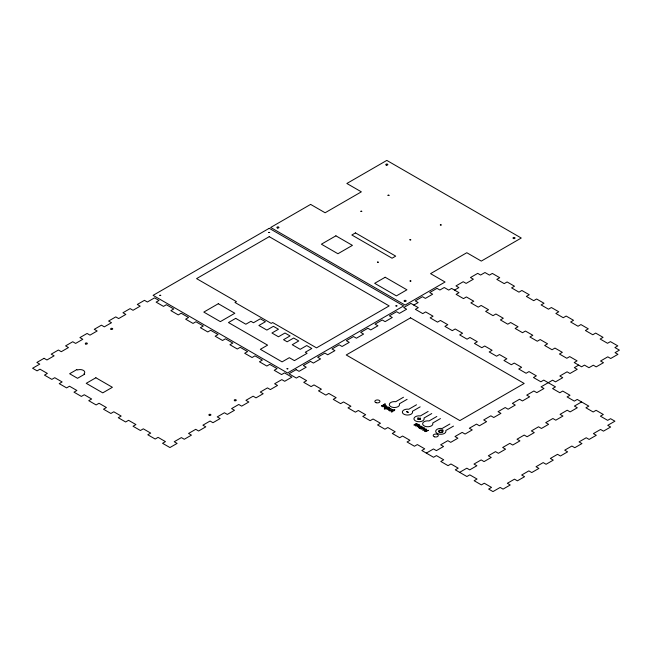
<?xml version="1.0" encoding="UTF-8"?>
<svg xmlns="http://www.w3.org/2000/svg" width="652" height="652" viewBox="0 0 652 652"><rect width="100%" height="100%" fill="white"/><g stroke="black" fill="none" stroke-linecap="round" stroke-linejoin="round"><path stroke-width="0.98" d="M386.074 406.498L384.142 407.671L384.582 407.924C388.07 407.345 386.204 405.414 385.495 405.43L382.488 406.709L384.338 406.147A1.451 0.839 0 0 1 385.202 405.837L386.098 406.269M424.428 428.82L422.529 429.961L422.961 430.214C426.432 429.652 424.607 427.704 423.882 427.72L420.866 429.008L422.716 428.437M418.918 425.577L416.962 426.75L419.187 425.968M391.95 411.51L394.427 410.581L393.987 410.328L394.9 409.806L393.221 409.888L391.689 411.151A3.187 1.842 0 0 0 391.233 411.453M413.808 305.079L418.152 302.569L415.259 300.898L422.504 296.709L425.397 298.388L432.651 294.199L429.749 292.528L436.995 288.339L439.896 290.018L444.248 287.508L448.723 290.091L451.624 288.42L459.008 292.683L456.107 294.354L463.49 298.616L466.384 296.945L473.768 301.208L470.866 302.878L478.25 307.141L481.152 305.462L488.527 309.724L485.634 311.395L493.01 315.658L495.911 313.987L503.287 318.249L500.394 319.92L507.769 324.183L510.671 322.512L518.055 326.774L515.153 328.445L522.537 332.707L525.431 331.037L532.814 335.291L529.913 336.97L537.297 341.224L540.19 339.553L547.574 343.816L544.681 345.487L552.057 349.749L554.95 348.078L562.334 352.341L559.44 354.012L566.816 358.274L569.718 356.603L577.093 360.858L574.2 362.536L581.584 366.799L584.477 365.12L588.96 367.712L593.312 365.202L596.205 366.872L603.459 362.691L600.557 361.012L607.803 356.831L610.704 358.502L617.949 354.321L615.048 352.65L619.4 350.132L614.917 347.549L617.819 345.878L610.435 341.615L607.534 343.286L600.158 339.024L603.051 337.353L595.675 333.09L592.774 334.761L585.398 330.507L588.291 328.828L580.916 324.566L578.014 326.244L570.63 321.982L573.532 320.311L566.156 316.049L563.255 317.72L555.871 313.457L558.772 311.786L551.388 307.524L548.487 309.195L541.111 304.932L544.012 303.262L536.629 298.999L533.727 300.678L526.351 296.415L529.253 294.737L521.869 290.482L518.968 292.153L511.584 287.891L514.485 286.22L507.109 281.957L504.208 283.628L496.824 279.366L499.725 277.695L492.341 273.433L489.44 275.103L484.966 272.52L480.614 275.03L477.72 273.359L470.467 277.54L473.368 279.211L466.123 283.4L463.222 281.729L455.976 285.91L458.869 287.581L454.526 290.091M403.482 397.239L395.748 401.697A5.126 2.958 0 0 0 389.317 404.297A5.126 2.958 0 0 0 394.867 407.508A5.126 2.958 0 0 0 399.374 403.792L407.101 399.326M416.522 404.77L408.796 409.236A5.126 2.958 0 0 0 402.357 411.836A5.126 2.958 0 0 0 407.916 415.039A5.126 2.958 0 0 0 412.414 411.322L420.149 406.856M428.119 411.461L420.385 415.927A5.126 2.958 0 0 0 413.955 418.527A5.126 2.958 0 0 0 419.505 421.73A5.126 2.958 0 0 0 424.012 418.022L431.746 413.555M416.481 423.906L416.481 423.45L413.865 424.965L414.297 425.218C415.658 423.156 419.896 424.566 415.414 425.854L417.932 425.022L418.91 425.291M436.816 416.481L429.081 420.947A5.126 2.958 0 0 0 422.651 423.547A5.126 2.958 0 0 0 428.201 426.75A5.126 2.958 0 0 0 432.708 423.042L440.442 418.576M449.864 424.012L442.129 428.478A5.126 2.958 0 0 0 435.699 431.078A5.126 2.958 0 0 0 441.249 434.281A5.126 2.958 0 0 0 445.756 430.573L453.482 426.106M426.31 453.091L433.482 448.951L436.384 450.63L443.556 446.49L440.654 444.811L447.826 440.671L450.719 442.349L457.9 438.201L454.998 436.53L462.17 432.39L465.072 434.061L472.244 429.921L469.342 428.25L476.514 424.11L479.416 425.78L486.588 421.64L483.686 419.961L490.858 415.821L493.76 417.5L500.932 413.36L498.038 411.681L505.202 407.541L508.104 409.22L515.276 405.071L512.382 403.401L519.554 399.26L522.448 400.931L529.628 396.791L526.726 395.12L533.898 390.98L536.8 392.651L543.972 388.51L541.07 386.84L552.594 380.181L555.488 381.86L562.733 377.679L559.84 376L567.085 371.819L569.987 373.49L577.232 369.309L574.331 367.63L578.683 365.12M459.644 472.341L466.816 468.201L469.717 469.872L476.889 465.732L473.988 464.061L481.16 459.921L484.061 461.592L491.233 457.451L488.332 455.781L495.512 451.632L498.405 453.311L505.577 449.171L502.684 447.492L509.848 443.352L512.749 445.031L519.921 440.882L517.028 439.212L524.2 435.071L527.093 436.742L534.273 432.602L531.372 430.931L538.544 426.791L541.445 428.462L548.617 424.322L545.716 422.651L552.888 418.511L555.789 420.181L562.961 416.041L560.06 414.362L567.232 410.222L570.133 411.901L577.305 407.753L574.404 406.082L581.576 401.942M392.162 411.852L391.868 412.129A1.312 0.758 0 0 1 391.176 411.714M421.518 427.997L419.538 426.848A1.222 0.701 0 0 0 419.269 427.753A1.222 0.701 0 0 0 420.817 428.014M424.485 428.568L423.645 428.168A1.451 0.839 0 0 0 422.757 428.454M421.151 428.274A1.858 1.076 0 0 1 418.625 427.256A1.858 1.076 0 0 1 421.2 426.278A1.858 1.076 0 0 1 421.803 428.022M416.514 423.955A1.214 0.701 0 0 1 417.728 424.118A1.214 0.701 0 0 1 418.054 424.811M417.981 424.802A1.402 0.815 0 0 1 419.277 424.982M419.366 424.941A1.296 0.75 0 0 1 419.236 426.009M389.13 409.994L390.181 410.475L392.789 409.635L389.774 410.923C389.171 410.939 387.141 409.024 390.695 408.429L391.127 408.674L389.521 409.611A2.82 1.63 0 0 0 389.211 409.815L389.146 409.929M424.721 430.67L425.764 431.159L428.372 430.32L425.365 431.6C424.697 431.632 422.789 429.684 426.278 429.106L426.718 429.358L425.112 430.287A2.82 1.63 0 0 0 424.802 430.491L424.737 430.605M388.951 407.989C386.261 410.899 385.992 406.074 388.951 408.022M389.529 408.038C388.885 410.344 385.674 407.981 384.688 409.146L384.256 408.894L387.875 406.799L389.529 408.038M159.821 295.332L160.84 295.372L159.83 295.291M268.714 232.462L269.732 232.487L268.714 232.446M287.01 368.763L288.037 368.787L287.019 368.739M360.882 211.281L361.901 211.321L360.89 211.24M377.418 262.169L378.445 262.21L377.435 262.128M387.981 195.258L389.008 195.274L387.981 195.258M395.903 305.894L396.929 305.918L395.903 305.894M409.872 239.814L410.89 239.863L409.88 239.773M410.035 281.004L411.062 281.02L410.035 280.979M440.328 224.932L441.347 224.973L440.336 224.891M44.043 358.307L36.879 362.447L39.772 364.118L32.6 368.258L37.082 370.849L39.984 369.179L47.36 373.433L44.466 375.112L51.842 379.374L54.744 377.695L62.127 381.958L59.226 383.637L66.602 387.891L69.503 386.22L76.887 390.483L73.986 392.154L81.37 396.416L84.263 394.745L91.647 399.008L88.745 400.678L96.129 404.941L99.031 403.262L106.406 407.524L103.513 409.203L110.889 413.466L113.79 411.787L121.166 416.049L118.273 417.72L125.649 421.983L128.55 420.312L135.934 424.574L133.032 426.245L140.416 430.507L143.31 428.829L150.694 433.091L147.792 434.77L155.176 439.032L158.077 437.353L165.453 441.616L162.56 443.295L169.936 447.549L177.108 443.409L174.214 441.738L181.386 437.598L184.28 439.269L191.452 435.128L188.558 433.458L195.73 429.318L198.624 430.988L205.796 426.848L202.902 425.177L210.074 421.029L212.968 422.708L220.14 418.56L217.246 416.889L224.418 412.749L227.32 414.419L234.492 410.279L231.59 408.608L238.762 404.468L241.664 406.139L248.836 401.999L245.934 400.328L253.115 396.188L256.008 397.859L263.18 393.718L260.278 392.048L267.459 387.899L270.352 389.578L277.524 385.438L274.631 383.759L281.803 379.619L284.696 381.29L291.868 377.149L284.492 372.895L281.591 374.566L274.215 370.303L277.108 368.633L269.732 364.37L266.831 366.041L259.447 361.778L262.348 360.108L254.965 355.845L252.071 357.516L244.687 353.262L247.589 351.583L240.205 347.32L237.304 348.999L229.928 344.737L232.829 343.066L225.445 338.804L222.544 340.474L215.168 336.212L218.061 334.541L210.686 330.279L207.784 331.95L200.4 327.695L203.302 326.016L195.918 321.754L193.025 323.433L185.641 319.17L188.542 317.491L181.158 313.237L178.265 314.908L170.881 310.645L173.782 308.975L166.399 304.712L163.497 306.383L156.121 302.12L159.015 300.45L154.532 297.866L147.36 302.006L144.467 300.327L137.295 304.468L140.188 306.147L133.016 310.287L130.123 308.608L122.943 312.756L125.844 314.427L118.672 318.567L115.771 316.896L108.599 321.037L111.5 322.707L104.328 326.848L101.427 325.177L94.255 329.317L97.156 330.988L89.984 335.136L87.083 333.457L79.911 337.597L82.804 339.276L75.64 343.417L72.739 341.738L65.567 345.886L68.46 347.557L61.288 351.697L58.395 350.026L51.215 354.166L54.116 355.837L46.944 359.977L44.043 358.307M269.227 228.298L153.09 295.348L287.524 372.968L403.661 305.918L269.227 228.298M310.621 204.402L270.67 227.466L405.112 305.079L445.063 282.014L430.564 273.644L466.799 252.723L481.298 261.093L521.25 238.029L386.807 160.408L346.864 183.481L361.355 191.843L325.12 212.764L310.621 204.402M269.227 236.668L196.57 278.616L236.431 301.632L234.981 302.463L271.216 323.384L272.666 322.553L316.513 347.866L389.162 305.918L269.227 236.668M76.806 369.602L69.634 373.743L77.531 378.307L84.711 374.158L84.018 373.767A4.727 2.73 0 0 0 83.366 370.377A4.727 2.73 0 0 0 77.498 369.994L76.806 369.602M218.314 303.718L203.815 312.088L220.343 321.632L234.834 313.262L218.314 303.718M335.902 235.828L321.403 244.198L337.932 253.742L352.422 245.372L335.902 235.828M95.868 377.761L86.227 383.327L102.755 392.863L112.397 387.296L95.868 377.761M355.462 232.903L351.844 234.997L392.064 258.216L395.691 256.122L355.462 232.903M235.706 318.363L228.461 322.553L267.589 345.144L260.344 349.325L282.088 361.876L289.333 357.695L294.411 360.621L307.092 353.302L305.283 352.259L311.803 348.494L306.725 345.56L300.205 349.325L292.235 344.729L298.755 340.963L293.685 338.029L287.157 341.795L283.538 339.7L290.058 335.935L284.989 333.009L278.461 336.774L271.941 333.009L278.461 329.244L273.392 326.318L266.872 330.083L258.893 325.478L265.421 321.713L260.344 318.787L253.457 322.756L250.922 321.297L245.853 324.223L235.706 318.363M385.177 277.255L374.672 283.318L396.416 295.878L406.921 289.806L385.177 277.255M296.147 369.66L288.975 373.808L296.35 378.062L299.252 376.391L306.627 380.654L303.734 382.325L311.11 386.587L314.011 384.916L321.395 389.179L318.494 390.85L325.878 395.112L328.771 393.433L336.155 397.696L333.253 399.374L340.637 403.637L343.539 401.958L350.915 406.22L348.013 407.891L355.397 412.154L358.298 410.483L365.674 414.745L362.781 416.416L370.157 420.679L373.058 419.008L380.442 423.262L377.541 424.941L384.924 429.203L387.818 427.525L395.202 431.787L392.3 433.466L399.684 437.72L402.577 436.049L409.961 440.312L407.06 441.983L414.444 446.245L417.345 444.574L424.721 448.837L421.828 450.508L433.556 457.28L436.449 455.601L443.702 459.79L440.801 461.461L448.046 465.65L450.948 463.971L458.193 468.16L455.292 469.831L466.889 476.522L469.79 474.852L477.036 479.033L474.134 480.711L481.38 484.892L484.281 483.222L491.526 487.403L488.633 489.073L492.977 491.592L500.157 487.443L503.051 489.122L510.223 484.982L507.329 483.303L514.501 479.163L517.403 480.834L524.567 476.693L521.673 475.023L528.845 470.883L531.747 472.553L538.919 468.413L536.017 466.742L543.189 462.602L546.091 464.273L553.263 460.133L550.361 458.462L557.533 454.322L560.435 455.992L567.607 451.852L564.705 450.173L571.877 446.033L574.779 447.712L581.951 443.572L579.049 441.893L586.221 437.753L589.123 439.424L596.295 435.283L593.401 433.613L600.573 429.472L603.467 431.143L610.647 427.003L607.745 425.332L614.917 421.192L610.565 418.682L607.664 420.353L600.419 416.163L603.32 414.493L596.075 410.312L593.173 411.982L585.928 407.802L588.821 406.123L577.232 399.431L574.331 401.102L567.085 396.921L569.987 395.251L562.733 391.061L559.84 392.74L552.586 388.551L555.488 386.88L543.76 380.108L540.858 381.779L533.483 377.524L536.376 375.845L529 371.583L526.099 373.262L518.715 368.999L521.616 367.32L514.241 363.066L511.339 364.737L503.955 360.474L506.857 358.804L499.473 354.541L496.579 356.212L489.196 351.95L492.097 350.279L484.713 346.016L481.812 347.695L474.436 343.433L477.329 341.754L469.953 337.491L467.052 339.17L459.676 334.908L462.57 333.237L455.194 328.975L452.292 330.645L444.908 326.383L447.81 324.712L440.426 320.45L437.533 322.121L430.149 317.866L433.05 316.187L425.666 311.925L422.765 313.604L415.389 309.341L418.291 307.662L410.907 303.408L403.735 307.548L406.636 309.219L399.456 313.359L396.563 311.689L389.391 315.829L392.284 317.5L385.112 321.64L382.219 319.969L375.047 324.109L377.94 325.78L370.768 329.928L367.875 328.249L360.703 332.39L363.596 334.068L356.424 338.209L353.523 336.538L346.351 340.678L349.252 342.349L342.08 346.489L339.179 344.818L332.007 348.959L334.908 350.629L327.728 354.769L324.835 353.099L317.663 357.239L320.564 358.91L313.384 363.058L310.491 361.379L303.319 365.519L306.212 367.198L299.04 371.338L296.147 369.66M410.548 317.842L346.228 354.973L459.864 420.581L524.184 383.449L410.548 317.842M383.987 404.558L381.371 406.066L384.427 404.81L383.987 404.558M384.973 403.987L384.468 404.281L385.405 404.24L384.973 403.987M406.987 411.575L406.571 411.811L408.364 412.366L406.987 411.575M418.071 417.981L417.671 418.209L418.657 418.78L417.671 419.342L418.087 419.586L419.073 419.016L420.45 419.358L419.464 418.788L420.45 418.225L420.035 417.981L419.049 418.551L418.071 417.981M441.648 430.133L441.184 430.401A1.663 0.962 0 0 0 439.146 431.265A1.663 0.962 0 0 0 440.931 432.292A1.663 0.962 0 0 0 442.423 431.119L442.887 430.85A2.249 1.296 0 0 1 441.094 432.626A2.249 1.296 0 0 1 438.568 431.168A2.249 1.296 0 0 1 441.648 430.133M442.708 430.002L441.257 430.833L443.115 430.238L442.708 430.002M421.453 427.533L419.929 426.652A1.108 0.636 0 0 1 421.135 426.555A1.108 0.636 0 0 1 421.754 427.158A1.222 0.709 0 0 1 421.445 427.525M85.746 344.012A1.027 0.595 0 0 0 87.344 343.563A1.027 0.595 0 0 0 85.868 342.993A1.027 0.595 0 0 0 85.746 344.012M111.109 329.366A1.027 0.595 0 0 0 112.706 328.918A1.027 0.595 0 0 0 111.239 328.347A1.027 0.595 0 0 0 111.109 329.366M234.736 400.727A1.027 0.595 0 0 0 236.277 400.222A1.027 0.595 0 0 0 234.736 399.709A1.027 0.595 0 0 0 234.736 400.727M209.373 415.373A1.027 0.595 0 0 0 210.914 414.859A1.027 0.595 0 0 0 209.373 414.354A1.027 0.595 0 0 0 209.373 415.373M277.41 227.98A1.027 0.595 0 0 0 278.942 227.466A1.027 0.595 0 0 0 277.41 226.953A1.027 0.595 0 0 0 277.41 227.98M404.533 301.387A1.027 0.595 0 0 0 406.131 300.939A1.027 0.595 0 0 0 404.664 300.36A1.027 0.595 0 0 0 404.533 301.387M513.426 238.518A1.027 0.595 0 0 0 515.023 238.07A1.027 0.595 0 0 0 513.556 237.499A1.027 0.595 0 0 0 513.426 238.518M386.302 165.111A1.027 0.595 0 0 0 387.834 164.597A1.027 0.595 0 0 0 386.302 164.084A1.027 0.595 0 0 0 386.302 165.111M376.106 402.7A2.559 1.483 0 0 0 379.953 401.42A2.559 1.483 0 0 0 376.106 400.141A2.559 1.483 0 0 0 376.106 402.7M434.452 436.799A2.559 1.483 0 0 0 438.291 435.52A2.559 1.483 0 0 0 434.452 434.24A2.559 1.483 0 0 0 434.452 436.799"/></g></svg>
